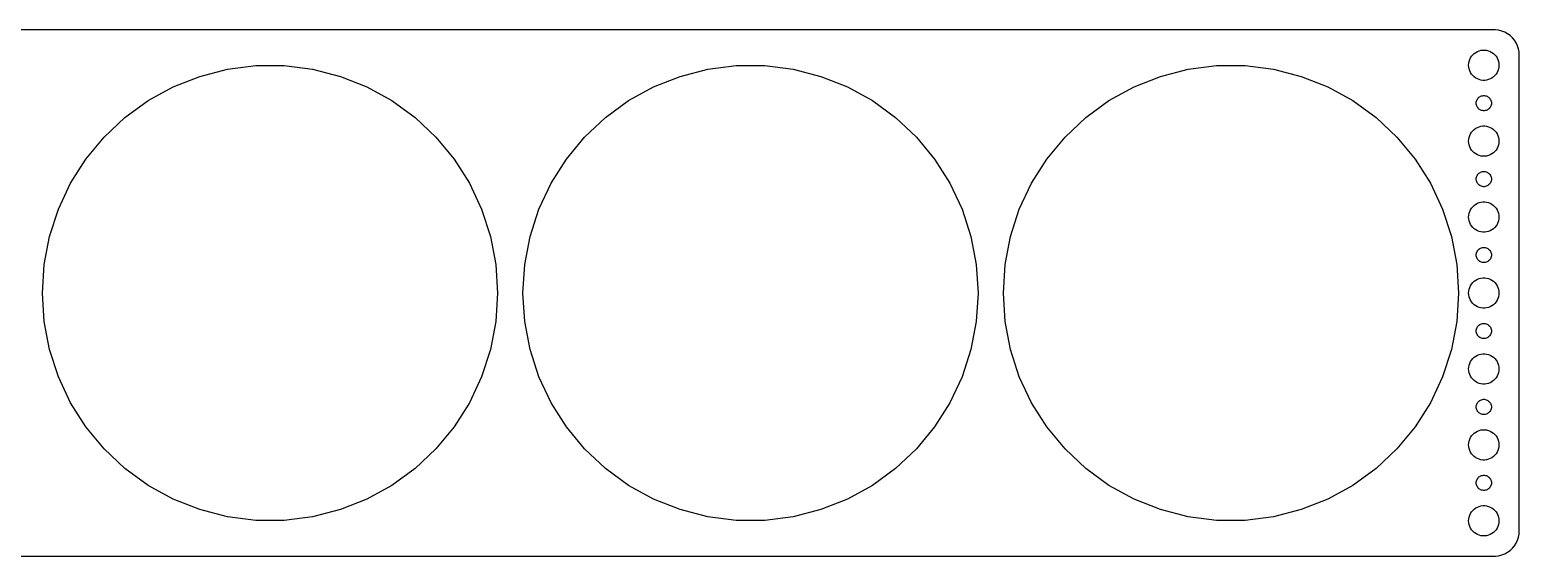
# Model space of a CAD drawing. Header units: metres. Extents: x -247 to 247, y -52 to 52.
# Drawn here: x -47.5 to 247, y -52 to 52 of the extents above; entities that cross this region are included whole.
import ezdxf

# ---------------------------------------------------------------- set-up
doc = ezdxf.new("R2010")
doc.units = ezdxf.units.M

msp = doc.modelspace()

# ---------------------------------------------------------------- linework, layer by layer
for p, q in [((242.314, 51.9901), (-242.314, 51.9901)), ((242.937, 51.9114), (242.314, 51.9901)), ((243.545, 51.7553), (242.937, 51.9114)), ((244.129, 51.5241), (243.545, 51.7553)), ((244.679, 51.2216), (244.129, 51.5241)), ((245.187, 50.8526), (244.679, 51.2216)), ((245.645, 50.4227), (245.187, 50.8526)), ((246.045, 49.9389), (245.645, 50.4227)), ((237.813, 47.0536), (238.088, 47.3115)), ((238.088, 47.3115), (238.393, 47.533)), ((238.393, 47.533), (238.723, 47.7145)), ((238.723, 47.7145), (239.073, 47.8532)), ((239.073, 47.8532), (239.438, 47.9469)), ((239.438, 47.9469), (239.812, 47.9941)), ((239.812, 47.9941), (240.188, 47.9941)), ((240.188, 47.9941), (240.562, 47.9469)), ((240.562, 47.9469), (240.927, 47.8532)), ((240.927, 47.8532), (241.277, 47.7145)), ((241.277, 47.7145), (241.607, 47.533)), ((241.607, 47.533), (241.912, 47.3115)), ((241.912, 47.3115), (242.187, 47.0536)), ((246.382, 49.4088), (246.045, 49.9389)), ((246.649, 48.8406), (246.382, 49.4088)), ((246.843, 48.2434), (246.649, 48.8406)), ((246.961, 47.6267), (246.843, 48.2434)), ((247, 47), (246.961, 47.6267)), ((-13.9058, 42.7975), (-8.43214, 44.2029)), ((-8.43214, 44.2029), (-2.82556, 44.9112)), ((-2.82556, 44.9112), (2.82556, 44.9112)), ((2.82556, 44.9112), (8.43214, 44.2029)), ((8.43214, 44.2029), (13.9058, 42.7975)), ((81.0942, 42.7975), (86.5678, 44.2029)), ((86.5678, 44.2029), (92.1744, 44.9112)), ((92.1744, 44.9112), (97.8256, 44.9112)), ((97.8256, 44.9112), (103.432, 44.2029)), ((103.432, 44.2029), (108.906, 42.7975)), ((176.094, 42.7975), (181.568, 44.2029)), ((181.568, 44.2029), (187.174, 44.9112)), ((187.174, 44.9112), (192.826, 44.9112)), ((192.826, 44.9112), (198.432, 44.2029)), ((198.432, 44.2029), (203.906, 42.7975)), ((237, 45), (237.024, 45.376)), ((237.024, 44.624), (237, 45)), ((237.024, 45.376), (237.094, 45.7461)), ((237.094, 44.2539), (237.024, 44.624)), ((237.094, 45.7461), (237.211, 46.1044)), ((237.211, 43.8956), (237.094, 44.2539)), ((237.211, 46.1044), (237.371, 46.4453)), ((237.371, 46.4453), (237.573, 46.7634)), ((237.573, 46.7634), (237.813, 47.0536)), ((242.187, 47.0536), (242.427, 46.7634)), ((242.427, 46.7634), (242.629, 46.4453)), ((242.629, 46.4453), (242.789, 46.1044)), ((242.789, 46.1044), (242.906, 45.7461)), ((242.906, 44.2539), (242.789, 43.8956)), ((242.906, 45.7461), (242.976, 45.376)), ((242.976, 44.624), (242.906, 44.2539)), ((242.976, 45.376), (243, 45)), ((243, 45), (242.976, 44.624)), ((247, -47), (247, 47)), ((-19.1601, 40.7172), (-13.9058, 42.7975)), ((13.9058, 42.7975), (19.1601, 40.7172)), ((75.8399, 40.7172), (81.0942, 42.7975)), ((108.906, 42.7975), (114.16, 40.7172)), ((170.84, 40.7172), (176.094, 42.7975)), ((203.906, 42.7975), (209.16, 40.7172)), ((237.371, 43.5547), (237.211, 43.8956)), ((237.573, 43.2366), (237.371, 43.5547)), ((237.813, 42.9464), (237.573, 43.2366)), ((238.088, 42.6885), (237.813, 42.9464)), ((238.393, 42.467), (238.088, 42.6885)), ((238.723, 42.2855), (238.393, 42.467)), ((239.073, 42.1468), (238.723, 42.2855)), ((239.438, 42.0531), (239.073, 42.1468)), ((239.812, 42.0059), (239.438, 42.0531)), ((240.188, 42.0059), (239.812, 42.0059)), ((240.562, 42.0531), (240.188, 42.0059)), ((240.927, 42.1468), (240.562, 42.0531)), ((241.277, 42.2855), (240.927, 42.1468)), ((241.607, 42.467), (241.277, 42.2855)), ((241.912, 42.6885), (241.607, 42.467)), ((242.187, 42.9464), (241.912, 42.6885)), ((242.427, 43.2366), (242.187, 42.9464)), ((242.629, 43.5547), (242.427, 43.2366)), ((242.789, 43.8956), (242.629, 43.5547)), ((-24.1122, 37.9948), (-19.1601, 40.7172)), ((19.1601, 40.7172), (24.1122, 37.9948)), ((70.8878, 37.9948), (75.8399, 40.7172)), ((114.16, 40.7172), (119.112, 37.9948)), ((165.888, 37.9948), (170.84, 40.7172)), ((209.16, 40.7172), (214.112, 37.9948)), ((238.686, 38.2226), (238.786, 38.3817)), ((238.786, 38.3817), (238.907, 38.5268)), ((238.907, 38.5268), (239.044, 38.6558)), ((239.044, 38.6558), (239.196, 38.7665)), ((239.196, 38.7665), (239.361, 38.8572)), ((239.361, 38.8572), (239.536, 38.9266)), ((239.536, 38.9266), (239.719, 38.9734)), ((239.719, 38.9734), (239.906, 38.997)), ((239.906, 38.997), (240.094, 38.997)), ((240.094, 38.997), (240.281, 38.9734)), ((240.281, 38.9734), (240.464, 38.9266)), ((240.464, 38.9266), (240.639, 38.8572)), ((240.639, 38.8572), (240.804, 38.7665)), ((240.804, 38.7665), (240.956, 38.6558)), ((240.956, 38.6558), (241.093, 38.5268)), ((241.093, 38.5268), (241.214, 38.3817)), ((241.214, 38.3817), (241.314, 38.2226)), ((-28.6841, 34.6731), (-24.1122, 37.9948)), ((24.1122, 37.9948), (28.6841, 34.6731)), ((66.3159, 34.6731), (70.8878, 37.9948)), ((119.112, 37.9948), (123.684, 34.6731)), ((161.316, 34.6731), (165.888, 37.9948)), ((214.112, 37.9948), (218.684, 34.6731)), ((238.5, 37.5), (238.512, 37.688)), ((238.512, 37.312), (238.5, 37.5)), ((238.512, 37.688), (238.547, 37.873)), ((238.547, 37.127), (238.512, 37.312)), ((238.547, 37.873), (238.605, 38.0522)), ((238.605, 36.9478), (238.547, 37.127)), ((238.605, 38.0522), (238.686, 38.2226)), ((238.686, 36.7774), (238.605, 36.9478)), ((238.786, 36.6183), (238.686, 36.7774)), ((238.907, 36.4732), (238.786, 36.6183)), ((239.044, 36.3442), (238.907, 36.4732)), ((239.196, 36.2335), (239.044, 36.3442)), ((239.361, 36.1428), (239.196, 36.2335)), ((239.536, 36.0734), (239.361, 36.1428)), ((239.719, 36.0266), (239.536, 36.0734)), ((239.906, 36.003), (239.719, 36.0266)), ((240.094, 36.003), (239.906, 36.003)), ((240.281, 36.0266), (240.094, 36.003)), ((240.464, 36.0734), (240.281, 36.0266)), ((240.639, 36.1428), (240.464, 36.0734)), ((240.804, 36.2335), (240.639, 36.1428)), ((240.956, 36.3442), (240.804, 36.2335)), ((241.093, 36.4732), (240.956, 36.3442)), ((241.214, 36.6183), (241.093, 36.4732)), ((241.314, 36.7774), (241.214, 36.6183)), ((241.314, 38.2226), (241.395, 38.0522)), ((241.395, 36.9478), (241.314, 36.7774)), ((241.395, 38.0522), (241.453, 37.873)), ((241.453, 37.127), (241.395, 36.9478)), ((241.453, 37.873), (241.488, 37.688)), ((241.488, 37.312), (241.453, 37.127)), ((241.488, 37.688), (241.5, 37.5)), ((241.5, 37.5), (241.488, 37.312)), ((-32.8036, 30.8046), (-28.6841, 34.6731)), ((28.6841, 34.6731), (32.8036, 30.8046)), ((62.1964, 30.8046), (66.3159, 34.6731)), ((123.684, 34.6731), (127.804, 30.8046)), ((157.196, 30.8046), (161.316, 34.6731)), ((218.684, 34.6731), (222.804, 30.8046)), ((238.088, 32.3115), (238.393, 32.533)), ((238.393, 32.533), (238.723, 32.7145)), ((238.723, 32.7145), (239.073, 32.8532)), ((239.073, 32.8532), (239.438, 32.9469)), ((239.438, 32.9469), (239.812, 32.9941)), ((239.812, 32.9941), (240.188, 32.9941)), ((240.188, 32.9941), (240.562, 32.9469)), ((240.562, 32.9469), (240.927, 32.8532)), ((240.927, 32.8532), (241.277, 32.7145)), ((241.277, 32.7145), (241.607, 32.533)), ((241.607, 32.533), (241.912, 32.3115)), ((-36.4058, 26.4503), (-32.8036, 30.8046)), ((32.8036, 30.8046), (36.4058, 26.4503)), ((58.5942, 26.4503), (62.1964, 30.8046)), ((127.804, 30.8046), (131.406, 26.4503)), ((153.594, 26.4503), (157.196, 30.8046)), ((222.804, 30.8046), (226.406, 26.4503)), ((237, 30), (237.024, 30.376)), ((237.024, 29.624), (237, 30)), ((237.024, 30.376), (237.094, 30.7461)), ((237.094, 29.2539), (237.024, 29.624)), ((237.094, 30.7461), (237.211, 31.1044)), ((237.211, 31.1044), (237.371, 31.4453)), ((237.371, 31.4453), (237.573, 31.7634)), ((237.573, 31.7634), (237.813, 32.0536)), ((237.813, 32.0536), (238.088, 32.3115)), ((241.912, 32.3115), (242.187, 32.0536)), ((242.187, 32.0536), (242.427, 31.7634)), ((242.427, 31.7634), (242.629, 31.4453)), ((242.629, 31.4453), (242.789, 31.1044)), ((242.789, 31.1044), (242.906, 30.7461)), ((242.906, 30.7461), (242.976, 30.376)), ((242.976, 29.624), (242.906, 29.2539)), ((242.976, 30.376), (243, 30)), ((243, 30), (242.976, 29.624)), ((237.211, 28.8956), (237.094, 29.2539)), ((237.371, 28.5547), (237.211, 28.8956)), ((237.573, 28.2366), (237.371, 28.5547)), ((237.813, 27.9464), (237.573, 28.2366)), ((238.088, 27.6884), (237.813, 27.9464)), ((238.393, 27.467), (238.088, 27.6884)), ((238.723, 27.2855), (238.393, 27.467)), ((239.073, 27.1468), (238.723, 27.2855)), ((239.438, 27.0531), (239.073, 27.1468)), ((239.812, 27.0059), (239.438, 27.0531)), ((240.188, 27.0059), (239.812, 27.0059)), ((240.562, 27.0531), (240.188, 27.0059)), ((240.927, 27.1468), (240.562, 27.0531)), ((241.277, 27.2855), (240.927, 27.1468)), ((241.607, 27.467), (241.277, 27.2855)), ((241.912, 27.6884), (241.607, 27.467)), ((242.187, 27.9464), (241.912, 27.6884)), ((242.427, 28.2366), (242.187, 27.9464)), ((242.629, 28.5547), (242.427, 28.2366)), ((242.789, 28.8956), (242.629, 28.5547)), ((242.906, 29.2539), (242.789, 28.8956)), ((-39.4338, 21.6789), (-36.4058, 26.4503)), ((36.4058, 26.4503), (39.4338, 21.6789)), ((55.5662, 21.6789), (58.5942, 26.4503)), ((131.406, 26.4503), (134.434, 21.6789)), ((150.566, 21.6789), (153.594, 26.4503)), ((226.406, 26.4503), (229.434, 21.6789)), ((238.907, 23.5268), (239.044, 23.6558)), ((239.044, 23.6558), (239.196, 23.7665)), ((239.196, 23.7665), (239.361, 23.8572)), ((239.361, 23.8572), (239.536, 23.9266)), ((239.536, 23.9266), (239.719, 23.9734)), ((239.719, 23.9734), (239.906, 23.997)), ((239.906, 23.997), (240.094, 23.997)), ((240.094, 23.997), (240.281, 23.9734)), ((240.281, 23.9734), (240.464, 23.9266)), ((240.464, 23.9266), (240.639, 23.8572)), ((240.639, 23.8572), (240.804, 23.7665)), ((240.804, 23.7665), (240.956, 23.6558)), ((240.956, 23.6558), (241.093, 23.5268)), ((-41.8399, 16.5656), (-39.4338, 21.6789)), ((39.4338, 21.6789), (41.8399, 16.5656)), ((53.16, 16.5656), (55.5662, 21.6789)), ((134.434, 21.6789), (136.84, 16.5656)), ((148.16, 16.5656), (150.566, 21.6789)), ((229.434, 21.6789), (231.84, 16.5656)), ((238.5, 22.5), (238.512, 22.688)), ((238.512, 22.312), (238.5, 22.5)), ((238.512, 22.688), (238.547, 22.873)), ((238.547, 22.127), (238.512, 22.312)), ((238.547, 22.873), (238.605, 23.0522)), ((238.605, 21.9478), (238.547, 22.127)), ((238.605, 23.0522), (238.686, 23.2226)), ((238.686, 21.7774), (238.605, 21.9478)), ((238.686, 23.2226), (238.786, 23.3817)), ((238.786, 21.6183), (238.686, 21.7774)), ((238.786, 23.3817), (238.907, 23.5268)), ((238.907, 21.4732), (238.786, 21.6183)), ((239.044, 21.3442), (238.907, 21.4732)), ((239.196, 21.2335), (239.044, 21.3442)), ((239.361, 21.1427), (239.196, 21.2335)), ((239.536, 21.0734), (239.361, 21.1427)), ((239.719, 21.0266), (239.536, 21.0734)), ((239.906, 21.003), (239.719, 21.0266)), ((240.094, 21.003), (239.906, 21.003)), ((240.281, 21.0266), (240.094, 21.003)), ((240.464, 21.0734), (240.281, 21.0266)), ((240.639, 21.1427), (240.464, 21.0734)), ((240.804, 21.2335), (240.639, 21.1427)), ((240.956, 21.3442), (240.804, 21.2335)), ((241.093, 21.4732), (240.956, 21.3442)), ((241.093, 23.5268), (241.214, 23.3817)), ((241.214, 21.6183), (241.093, 21.4732)), ((241.214, 23.3817), (241.314, 23.2226)), ((241.314, 21.7774), (241.214, 21.6183)), ((241.314, 23.2226), (241.395, 23.0522)), ((241.395, 21.9478), (241.314, 21.7774)), ((241.395, 23.0522), (241.453, 22.873)), ((241.453, 22.127), (241.395, 21.9478)), ((241.453, 22.873), (241.488, 22.688)), ((241.488, 22.312), (241.453, 22.127)), ((241.488, 22.688), (241.5, 22.5)), ((241.5, 22.5), (241.488, 22.312)), ((238.393, 17.533), (238.723, 17.7145)), ((238.723, 17.7145), (239.073, 17.8532)), ((239.073, 17.8532), (239.438, 17.9469)), ((239.438, 17.9469), (239.812, 17.9941)), ((239.812, 17.9941), (240.188, 17.9941)), ((240.188, 17.9941), (240.562, 17.9469)), ((240.562, 17.9469), (240.927, 17.8532)), ((240.927, 17.8532), (241.277, 17.7145)), ((241.277, 17.7145), (241.607, 17.533)), ((-43.5862, 11.191), (-41.8399, 16.5656)), ((41.8399, 16.5656), (43.5862, 11.191)), ((51.4138, 11.191), (53.16, 16.5656)), ((136.84, 16.5656), (138.586, 11.191)), ((146.414, 11.191), (148.16, 16.5656)), ((231.84, 16.5656), (233.586, 11.191)), ((237, 15), (237.024, 15.376)), ((237.024, 14.624), (237, 15)), ((237.024, 15.376), (237.094, 15.7461)), ((237.094, 15.7461), (237.211, 16.1044)), ((237.211, 16.1044), (237.371, 16.4453)), ((237.371, 16.4453), (237.573, 16.7634)), ((237.573, 16.7634), (237.813, 17.0536)), ((237.813, 17.0536), (238.088, 17.3115)), ((238.088, 17.3115), (238.393, 17.533)), ((241.607, 17.533), (241.912, 17.3115)), ((241.912, 17.3115), (242.187, 17.0536)), ((242.187, 17.0536), (242.427, 16.7634)), ((242.427, 16.7634), (242.629, 16.4453)), ((242.629, 16.4453), (242.789, 16.1044)), ((242.789, 16.1044), (242.906, 15.7461)), ((242.906, 15.7461), (242.976, 15.376)), ((242.976, 15.376), (243, 15)), ((243, 15), (242.976, 14.624)), ((237.094, 14.2539), (237.024, 14.624)), ((237.211, 13.8956), (237.094, 14.2539)), ((237.371, 13.5547), (237.211, 13.8956)), ((237.573, 13.2366), (237.371, 13.5547)), ((237.813, 12.9464), (237.573, 13.2366)), ((238.088, 12.6884), (237.813, 12.9464)), ((238.393, 12.467), (238.088, 12.6884)), ((238.723, 12.2855), (238.393, 12.467)), ((239.073, 12.1468), (238.723, 12.2855)), ((239.438, 12.0531), (239.073, 12.1468)), ((239.812, 12.0059), (239.438, 12.0531)), ((240.188, 12.0059), (239.812, 12.0059)), ((240.562, 12.0531), (240.188, 12.0059)), ((240.927, 12.1468), (240.562, 12.0531)), ((241.277, 12.2855), (240.927, 12.1468)), ((241.607, 12.467), (241.277, 12.2855)), ((241.912, 12.6884), (241.607, 12.467)), ((242.187, 12.9464), (241.912, 12.6884)), ((242.427, 13.2366), (242.187, 12.9464)), ((242.629, 13.5547), (242.427, 13.2366)), ((242.789, 13.8956), (242.629, 13.5547)), ((242.906, 14.2539), (242.789, 13.8956)), ((242.976, 14.624), (242.906, 14.2539)), ((-44.6452, 5.63998), (-43.5862, 11.191)), ((43.5862, 11.191), (44.6452, 5.63998)), ((50.3548, 5.63998), (51.4138, 11.191)), ((138.586, 11.191), (139.645, 5.63998)), ((145.355, 5.63998), (146.414, 11.191)), ((233.586, 11.191), (234.645, 5.63998)), ((239.196, 8.76648), (239.361, 8.85724)), ((239.361, 8.85724), (239.536, 8.92657)), ((239.536, 8.92657), (239.719, 8.97342)), ((239.719, 8.97342), (239.906, 8.99704)), ((239.906, 8.99704), (240.094, 8.99704)), ((240.094, 8.99704), (240.281, 8.97342)), ((240.281, 8.97342), (240.464, 8.92657)), ((240.464, 8.92657), (240.639, 8.85724)), ((240.639, 8.85724), (240.804, 8.76648)), ((238.5, 7.5), (238.512, 7.68799)), ((238.512, 7.312), (238.5, 7.5)), ((238.512, 7.68799), (238.547, 7.87303)), ((238.547, 7.12695), (238.512, 7.312)), ((238.547, 7.87303), (238.605, 8.05219)), ((238.605, 6.9478), (238.547, 7.12695)), ((238.605, 8.05219), (238.686, 8.22263)), ((238.686, 6.77736), (238.605, 6.9478)), ((238.686, 8.22263), (238.786, 8.38167)), ((238.786, 6.61832), (238.686, 6.77736)), ((238.786, 8.38167), (238.907, 8.52681)), ((238.907, 6.47318), (238.786, 6.61832)), ((238.907, 8.52681), (239.044, 8.65576)), ((239.044, 6.34422), (238.907, 6.47318)), ((239.044, 8.65576), (239.196, 8.76648)), ((239.196, 6.23351), (239.044, 6.34422)), ((239.361, 6.14275), (239.196, 6.23351)), ((239.536, 6.07341), (239.361, 6.14275)), ((239.719, 6.02657), (239.536, 6.07341)), ((239.906, 6.00294), (239.719, 6.02657)), ((240.094, 6.00294), (239.906, 6.00294)), ((240.281, 6.02657), (240.094, 6.00294)), ((240.464, 6.07341), (240.281, 6.02657)), ((240.639, 6.14275), (240.464, 6.07341)), ((240.804, 6.23351), (240.639, 6.14275)), ((240.804, 8.76648), (240.956, 8.65576)), ((240.956, 6.34422), (240.804, 6.23351)), ((240.956, 8.65576), (241.093, 8.52681)), ((241.093, 6.47318), (240.956, 6.34422)), ((241.093, 8.52681), (241.214, 8.38167)), ((241.214, 6.61832), (241.093, 6.47318)), ((241.214, 8.38167), (241.314, 8.22263)), ((241.314, 6.77736), (241.214, 6.61832)), ((241.314, 8.22263), (241.395, 8.05219)), ((241.395, 6.9478), (241.314, 6.77736)), ((241.395, 8.05219), (241.453, 7.87303)), ((241.453, 7.12695), (241.395, 6.9478)), ((241.453, 7.87303), (241.488, 7.68799)), ((241.488, 7.312), (241.453, 7.12695)), ((241.488, 7.68799), (241.5, 7.5)), ((241.5, 7.5), (241.488, 7.312)), ((-45, 0), (-44.6452, 5.63998)), ((44.6452, 5.63998), (45, 0)), ((50, 0), (50.3548, 5.63998)), ((139.645, 5.63998), (140, 0)), ((145, 0), (145.355, 5.63998)), ((234.645, 5.63998), (235, 0)), ((239.073, 2.85316), (239.438, 2.94685)), ((239.438, 2.94685), (239.812, 2.99408)), ((239.812, 2.99408), (240.188, 2.99408)), ((240.188, 2.99408), (240.562, 2.94685)), ((240.562, 2.94685), (240.927, 2.85316)), ((-44.6452, -5.63998), (-45, 0)), ((45, 0), (44.6452, -5.63998)), ((50.3548, -5.63998), (50, 0)), ((140, 0), (139.645, -5.63998)), ((145.355, -5.63998), (145, 0)), ((235, 0), (234.645, -5.63998)), ((237, 0), (237.024, 0.37599)), ((237.024, -0.37599), (237, 0)), ((237.024, 0.37599), (237.094, 0.74606)), ((237.094, 0.74606), (237.211, 1.10437)), ((237.211, 1.10437), (237.371, 1.44525)), ((237.371, 1.44525), (237.573, 1.76335)), ((237.573, 1.76335), (237.813, 2.05363)), ((237.813, 2.05363), (238.088, 2.31154)), ((238.088, 2.31154), (238.393, 2.53297)), ((238.393, 2.53297), (238.723, 2.71448)), ((238.723, 2.71448), (239.073, 2.85316)), ((240.927, 2.85316), (241.277, 2.71448)), ((241.277, 2.71448), (241.607, 2.53297)), ((241.607, 2.53297), (241.912, 2.31154)), ((241.912, 2.31154), (242.187, 2.05363)), ((242.187, 2.05363), (242.427, 1.76335)), ((242.427, 1.76335), (242.629, 1.44525)), ((242.629, 1.44525), (242.789, 1.10437)), ((242.789, 1.10437), (242.906, 0.74606)), ((242.906, 0.74606), (242.976, 0.37599)), ((242.976, 0.37599), (243, 0)), ((243, 0), (242.976, -0.37599)), ((237.094, -0.74606), (237.024, -0.37599)), ((237.211, -1.10437), (237.094, -0.74606)), ((237.371, -1.44525), (237.211, -1.10437)), ((237.573, -1.76335), (237.371, -1.44525)), ((237.813, -2.05363), (237.573, -1.76335)), ((238.088, -2.31154), (237.813, -2.05363)), ((238.393, -2.53297), (238.088, -2.31154)), ((238.723, -2.71448), (238.393, -2.53297)), ((239.073, -2.85316), (238.723, -2.71448)), ((239.438, -2.94685), (239.073, -2.85316)), ((240.927, -2.85316), (240.562, -2.94685)), ((241.277, -2.71448), (240.927, -2.85316)), ((241.607, -2.53297), (241.277, -2.71448)), ((241.912, -2.31154), (241.607, -2.53297)), ((242.187, -2.05363), (241.912, -2.31154)), ((242.427, -1.76335), (242.187, -2.05363)), ((242.629, -1.44525), (242.427, -1.76335)), ((242.789, -1.10437), (242.629, -1.44525)), ((242.906, -0.74606), (242.789, -1.10437)), ((242.976, -0.37599), (242.906, -0.74606)), ((-43.5862, -11.191), (-44.6452, -5.63998)), ((44.6452, -5.63998), (43.5862, -11.191)), ((51.4138, -11.191), (50.3548, -5.63998)), ((139.645, -5.63998), (138.586, -11.191)), ((146.414, -11.191), (145.355, -5.63998)), ((234.645, -5.63998), (233.586, -11.191)), ((239.812, -2.99408), (239.438, -2.94685)), ((240.188, -2.99408), (239.812, -2.99408)), ((240.562, -2.94685), (240.188, -2.99408)), ((238.5, -7.5), (238.512, -7.312)), ((238.512, -7.68799), (238.5, -7.5)), ((238.512, -7.312), (238.547, -7.12695)), ((238.547, -7.87303), (238.512, -7.68799)), ((238.547, -7.12695), (238.605, -6.9478)), ((238.605, -8.05219), (238.547, -7.87303)), ((238.605, -6.9478), (238.686, -6.77736)), ((238.686, -8.22263), (238.605, -8.05219)), ((238.686, -6.77736), (238.786, -6.61832)), ((238.786, -8.38167), (238.686, -8.22263)), ((238.786, -6.61832), (238.907, -6.47318)), ((238.907, -8.52681), (238.786, -8.38167)), ((238.907, -6.47318), (239.044, -6.34422)), ((239.044, -8.65576), (238.907, -8.52681)), ((239.044, -6.34422), (239.196, -6.23351)), ((239.196, -8.76648), (239.044, -8.65576)), ((239.196, -6.23351), (239.361, -6.14275)), ((239.361, -8.85724), (239.196, -8.76648)), ((239.361, -6.14275), (239.536, -6.07341)), ((239.536, -6.07341), (239.719, -6.02657)), ((239.719, -6.02657), (239.906, -6.00294)), ((239.906, -6.00294), (240.094, -6.00294)), ((240.094, -6.00294), (240.281, -6.02657)), ((240.281, -6.02657), (240.464, -6.07341)), ((240.464, -6.07341), (240.639, -6.14275)), ((240.639, -6.14275), (240.804, -6.23351)), ((240.804, -8.76648), (240.639, -8.85724)), ((240.804, -6.23351), (240.956, -6.34422)), ((240.956, -8.65576), (240.804, -8.76648)), ((240.956, -6.34422), (241.093, -6.47318)), ((241.093, -8.52681), (240.956, -8.65576)), ((241.093, -6.47318), (241.214, -6.61832)), ((241.214, -8.38167), (241.093, -8.52681)), ((241.214, -6.61832), (241.314, -6.77736)), ((241.314, -8.22263), (241.214, -8.38167)), ((241.314, -6.77736), (241.395, -6.9478)), ((241.395, -8.05219), (241.314, -8.22263)), ((241.395, -6.9478), (241.453, -7.12695)), ((241.453, -7.87303), (241.395, -8.05219)), ((241.453, -7.12695), (241.488, -7.312)), ((241.488, -7.68799), (241.453, -7.87303)), ((241.488, -7.312), (241.5, -7.5)), ((241.5, -7.5), (241.488, -7.68799)), ((-41.8399, -16.5656), (-43.5862, -11.191)), ((43.5862, -11.191), (41.8399, -16.5656)), ((53.16, -16.5656), (51.4138, -11.191)), ((138.586, -11.191), (136.84, -16.5656)), ((148.16, -16.5656), (146.414, -11.191)), ((233.586, -11.191), (231.84, -16.5656)), ((239.536, -8.92657), (239.361, -8.85724)), ((239.719, -8.97342), (239.536, -8.92657)), ((239.906, -8.99704), (239.719, -8.97342)), ((240.094, -8.99704), (239.906, -8.99704)), ((240.281, -8.97342), (240.094, -8.99704)), ((240.464, -8.92657), (240.281, -8.97342)), ((240.639, -8.85724), (240.464, -8.92657)), ((237, -15), (237.024, -14.624)), ((237.024, -14.624), (237.094, -14.2539)), ((237.094, -14.2539), (237.211, -13.8956)), ((237.211, -13.8956), (237.371, -13.5547)), ((237.371, -13.5547), (237.573, -13.2366)), ((237.573, -13.2366), (237.813, -12.9464)), ((237.813, -12.9464), (238.088, -12.6884)), ((238.088, -12.6884), (238.393, -12.467)), ((238.393, -12.467), (238.723, -12.2855)), ((238.723, -12.2855), (239.073, -12.1468)), ((239.073, -12.1468), (239.438, -12.0531)), ((239.438, -12.0531), (239.812, -12.0059)), ((239.812, -12.0059), (240.188, -12.0059)), ((240.188, -12.0059), (240.562, -12.0531)), ((240.562, -12.0531), (240.927, -12.1468)), ((240.927, -12.1468), (241.277, -12.2855)), ((241.277, -12.2855), (241.607, -12.467)), ((241.607, -12.467), (241.912, -12.6884)), ((241.912, -12.6884), (242.187, -12.9464)), ((242.187, -12.9464), (242.427, -13.2366)), ((242.427, -13.2366), (242.629, -13.5547)), ((242.629, -13.5547), (242.789, -13.8956)), ((242.789, -13.8956), (242.906, -14.2539)), ((242.906, -14.2539), (242.976, -14.624)), ((242.976, -14.624), (243, -15)), ((-39.4338, -21.6789), (-41.8399, -16.5656)), ((41.8399, -16.5656), (39.4338, -21.6789)), ((55.5662, -21.6789), (53.16, -16.5656)), ((136.84, -16.5656), (134.434, -21.6789)), ((150.566, -21.6789), (148.16, -16.5656)), ((231.84, -16.5656), (229.434, -21.6789)), ((237.024, -15.376), (237, -15)), ((237.094, -15.7461), (237.024, -15.376)), ((237.211, -16.1044), (237.094, -15.7461)), ((237.371, -16.4453), (237.211, -16.1044)), ((237.573, -16.7634), (237.371, -16.4453)), ((237.813, -17.0536), (237.573, -16.7634)), ((238.088, -17.3115), (237.813, -17.0536)), ((238.393, -17.533), (238.088, -17.3115)), ((238.723, -17.7145), (238.393, -17.533)), ((241.607, -17.533), (241.277, -17.7145)), ((241.912, -17.3115), (241.607, -17.533)), ((242.187, -17.0536), (241.912, -17.3115)), ((242.427, -16.7634), (242.187, -17.0536)), ((242.629, -16.4453), (242.427, -16.7634)), ((242.789, -16.1044), (242.629, -16.4453)), ((242.906, -15.7461), (242.789, -16.1044)), ((242.976, -15.376), (242.906, -15.7461)), ((243, -15), (242.976, -15.376)), ((239.073, -17.8532), (238.723, -17.7145)), ((239.438, -17.9469), (239.073, -17.8532)), ((239.812, -17.9941), (239.438, -17.9469)), ((240.188, -17.9941), (239.812, -17.9941)), ((240.562, -17.9469), (240.188, -17.9941)), ((240.927, -17.8532), (240.562, -17.9469)), ((241.277, -17.7145), (240.927, -17.8532)), ((-36.4058, -26.4503), (-39.4338, -21.6789)), ((39.4338, -21.6789), (36.4058, -26.4503)), ((58.5942, -26.4503), (55.5662, -21.6789)), ((134.434, -21.6789), (131.406, -26.4503)), ((153.594, -26.4503), (150.566, -21.6789)), ((229.434, -21.6789), (226.406, -26.4503)), ((238.5, -22.5), (238.512, -22.312)), ((238.512, -22.688), (238.5, -22.5)), ((238.512, -22.312), (238.547, -22.127)), ((238.547, -22.873), (238.512, -22.688)), ((238.547, -22.127), (238.605, -21.9478)), ((238.605, -23.0522), (238.547, -22.873)), ((238.605, -21.9478), (238.686, -21.7774)), ((238.686, -23.2226), (238.605, -23.0522)), ((238.686, -21.7774), (238.786, -21.6183)), ((238.786, -23.3817), (238.686, -23.2226)), ((238.786, -21.6183), (238.907, -21.4732)), ((238.907, -23.5268), (238.786, -23.3817)), ((238.907, -21.4732), (239.044, -21.3442)), ((239.044, -23.6558), (238.907, -23.5268)), ((239.044, -21.3442), (239.196, -21.2335)), ((239.196, -21.2335), (239.361, -21.1427)), ((239.361, -21.1427), (239.536, -21.0734)), ((239.536, -21.0734), (239.719, -21.0266)), ((239.719, -21.0266), (239.906, -21.003)), ((239.906, -21.003), (240.094, -21.003)), ((240.094, -21.003), (240.281, -21.0266)), ((240.281, -21.0266), (240.464, -21.0734)), ((240.464, -21.0734), (240.639, -21.1427)), ((240.639, -21.1427), (240.804, -21.2335)), ((240.804, -21.2335), (240.956, -21.3442)), ((240.956, -21.3442), (241.093, -21.4732)), ((241.093, -23.5268), (240.956, -23.6558)), ((241.093, -21.4732), (241.214, -21.6183)), ((241.214, -23.3817), (241.093, -23.5268)), ((241.214, -21.6183), (241.314, -21.7774)), ((241.314, -23.2226), (241.214, -23.3817)), ((241.314, -21.7774), (241.395, -21.9478)), ((241.395, -23.0522), (241.314, -23.2226)), ((241.395, -21.9478), (241.453, -22.127)), ((241.453, -22.873), (241.395, -23.0522)), ((241.453, -22.127), (241.488, -22.312)), ((241.488, -22.688), (241.453, -22.873)), ((241.488, -22.312), (241.5, -22.5)), ((241.5, -22.5), (241.488, -22.688)), ((-32.8036, -30.8046), (-36.4058, -26.4503)), ((36.4058, -26.4503), (32.8036, -30.8046)), ((62.1964, -30.8046), (58.5942, -26.4503)), ((131.406, -26.4503), (127.804, -30.8046)), ((157.196, -30.8046), (153.594, -26.4503)), ((226.406, -26.4503), (222.804, -30.8046)), ((239.196, -23.7665), (239.044, -23.6558)), ((239.361, -23.8572), (239.196, -23.7665)), ((239.536, -23.9266), (239.361, -23.8572)), ((239.719, -23.9734), (239.536, -23.9266)), ((239.906, -23.997), (239.719, -23.9734)), ((240.094, -23.997), (239.906, -23.997)), ((240.281, -23.9734), (240.094, -23.997)), ((240.464, -23.9266), (240.281, -23.9734)), ((240.639, -23.8572), (240.464, -23.9266)), ((240.804, -23.7665), (240.639, -23.8572)), ((240.956, -23.6558), (240.804, -23.7665)), ((237.024, -29.624), (237.094, -29.2539)), ((237.094, -29.2539), (237.211, -28.8956)), ((237.211, -28.8956), (237.371, -28.5547)), ((237.371, -28.5547), (237.573, -28.2366)), ((237.573, -28.2366), (237.813, -27.9464)), ((237.813, -27.9464), (238.088, -27.6884)), ((238.088, -27.6884), (238.393, -27.467)), ((238.393, -27.467), (238.723, -27.2855)), ((238.723, -27.2855), (239.073, -27.1468)), ((239.073, -27.1468), (239.438, -27.0531)), ((239.438, -27.0531), (239.812, -27.0059)), ((239.812, -27.0059), (240.188, -27.0059)), ((240.188, -27.0059), (240.562, -27.0531)), ((240.562, -27.0531), (240.927, -27.1468)), ((240.927, -27.1468), (241.277, -27.2855)), ((241.277, -27.2855), (241.607, -27.467)), ((241.607, -27.467), (241.912, -27.6884)), ((241.912, -27.6884), (242.187, -27.9464)), ((242.187, -27.9464), (242.427, -28.2366)), ((242.427, -28.2366), (242.629, -28.5547)), ((242.629, -28.5547), (242.789, -28.8956)), ((242.789, -28.8956), (242.906, -29.2539)), ((242.906, -29.2539), (242.976, -29.624)), ((-28.6841, -34.6731), (-32.8036, -30.8046)), ((32.8036, -30.8046), (28.6841, -34.6731)), ((66.3159, -34.6731), (62.1964, -30.8046)), ((127.804, -30.8046), (123.684, -34.6731)), ((161.316, -34.6731), (157.196, -30.8046)), ((222.804, -30.8046), (218.684, -34.6731)), ((237, -30), (237.024, -29.624)), ((237.024, -30.376), (237, -30)), ((237.094, -30.7461), (237.024, -30.376)), ((237.211, -31.1044), (237.094, -30.7461)), ((237.371, -31.4453), (237.211, -31.1044)), ((237.573, -31.7634), (237.371, -31.4453)), ((237.813, -32.0536), (237.573, -31.7634)), ((238.088, -32.3115), (237.813, -32.0536)), ((238.393, -32.533), (238.088, -32.3115)), ((241.912, -32.3115), (241.607, -32.533)), ((242.187, -32.0536), (241.912, -32.3115)), ((242.427, -31.7634), (242.187, -32.0536)), ((242.629, -31.4453), (242.427, -31.7634)), ((242.789, -31.1044), (242.629, -31.4453)), ((242.906, -30.7461), (242.789, -31.1044)), ((242.976, -30.376), (242.906, -30.7461)), ((242.976, -29.624), (243, -30)), ((243, -30), (242.976, -30.376)), ((-24.1122, -37.9948), (-28.6841, -34.6731)), ((28.6841, -34.6731), (24.1122, -37.9948)), ((70.8878, -37.9948), (66.3159, -34.6731)), ((123.684, -34.6731), (119.112, -37.9948)), ((165.888, -37.9948), (161.316, -34.6731)), ((218.684, -34.6731), (214.112, -37.9948)), ((238.723, -32.7145), (238.393, -32.533)), ((239.073, -32.8532), (238.723, -32.7145)), ((239.438, -32.9469), (239.073, -32.8532)), ((239.812, -32.9941), (239.438, -32.9469)), ((240.188, -32.9941), (239.812, -32.9941)), ((240.562, -32.9469), (240.188, -32.9941)), ((240.927, -32.8532), (240.562, -32.9469)), ((241.277, -32.7145), (240.927, -32.8532)), ((241.607, -32.533), (241.277, -32.7145)), ((-19.1601, -40.7172), (-24.1122, -37.9948)), ((24.1122, -37.9948), (19.1601, -40.7172)), ((75.8399, -40.7172), (70.8878, -37.9948)), ((119.112, -37.9948), (114.16, -40.7172)), ((170.84, -40.7172), (165.888, -37.9948)), ((214.112, -37.9948), (209.16, -40.7172)), ((238.5, -37.5), (238.512, -37.312)), ((238.512, -37.688), (238.5, -37.5)), ((238.512, -37.312), (238.547, -37.127)), ((238.547, -37.873), (238.512, -37.688)), ((238.547, -37.127), (238.605, -36.9478)), ((238.605, -38.0522), (238.547, -37.873)), ((238.605, -36.9478), (238.686, -36.7774)), ((238.686, -38.2226), (238.605, -38.0522)), ((238.686, -36.7774), (238.786, -36.6183)), ((238.786, -38.3817), (238.686, -38.2226)), ((238.786, -36.6183), (238.907, -36.4732)), ((238.907, -36.4732), (239.044, -36.3442)), ((239.044, -36.3442), (239.196, -36.2335)), ((239.196, -36.2335), (239.361, -36.1428)), ((239.361, -36.1428), (239.536, -36.0734)), ((239.536, -36.0734), (239.719, -36.0266)), ((239.719, -36.0266), (239.906, -36.003)), ((239.906, -36.003), (240.094, -36.003)), ((240.094, -36.003), (240.281, -36.0266)), ((240.281, -36.0266), (240.464, -36.0734)), ((240.464, -36.0734), (240.639, -36.1428)), ((240.639, -36.1428), (240.804, -36.2335)), ((240.804, -36.2335), (240.956, -36.3442)), ((240.956, -36.3442), (241.093, -36.4732)), ((241.093, -36.4732), (241.214, -36.6183)), ((241.214, -36.6183), (241.314, -36.7774)), ((241.314, -38.2226), (241.214, -38.3817)), ((241.314, -36.7774), (241.395, -36.9478)), ((241.395, -38.0522), (241.314, -38.2226)), ((241.395, -36.9478), (241.453, -37.127)), ((241.453, -37.873), (241.395, -38.0522)), ((241.453, -37.127), (241.488, -37.312)), ((241.488, -37.688), (241.453, -37.873)), ((241.488, -37.312), (241.5, -37.5)), ((241.5, -37.5), (241.488, -37.688)), ((-13.9058, -42.7975), (-19.1601, -40.7172)), ((19.1601, -40.7172), (13.9058, -42.7975)), ((81.0942, -42.7975), (75.8399, -40.7172)), ((114.16, -40.7172), (108.906, -42.7975)), ((176.094, -42.7975), (170.84, -40.7172)), ((209.16, -40.7172), (203.906, -42.7975)), ((238.907, -38.5268), (238.786, -38.3817)), ((239.044, -38.6558), (238.907, -38.5268)), ((239.196, -38.7665), (239.044, -38.6558)), ((239.361, -38.8572), (239.196, -38.7665)), ((239.536, -38.9266), (239.361, -38.8572)), ((239.719, -38.9734), (239.536, -38.9266)), ((239.906, -38.997), (239.719, -38.9734)), ((240.094, -38.997), (239.906, -38.997)), ((240.281, -38.9734), (240.094, -38.997)), ((240.464, -38.9266), (240.281, -38.9734)), ((240.639, -38.8572), (240.464, -38.9266)), ((240.804, -38.7665), (240.639, -38.8572)), ((240.956, -38.6558), (240.804, -38.7665)), ((241.093, -38.5268), (240.956, -38.6558)), ((241.214, -38.3817), (241.093, -38.5268)), ((-8.43214, -44.2029), (-13.9058, -42.7975)), ((13.9058, -42.7975), (8.43214, -44.2029)), ((86.5678, -44.2029), (81.0942, -42.7975)), ((108.906, -42.7975), (103.432, -44.2029)), ((181.568, -44.2029), (176.094, -42.7975)), ((203.906, -42.7975), (198.432, -44.2029)), ((237.094, -44.2539), (237.211, -43.8956)), ((237.211, -43.8956), (237.371, -43.5547)), ((237.371, -43.5547), (237.573, -43.2366)), ((237.573, -43.2366), (237.813, -42.9464)), ((237.813, -42.9464), (238.088, -42.6885)), ((238.088, -42.6885), (238.393, -42.467)), ((238.393, -42.467), (238.723, -42.2855)), ((238.723, -42.2855), (239.073, -42.1468)), ((239.073, -42.1468), (239.438, -42.0531)), ((239.438, -42.0531), (239.812, -42.0059)), ((239.812, -42.0059), (240.188, -42.0059)), ((240.188, -42.0059), (240.562, -42.0531)), ((240.562, -42.0531), (240.927, -42.1468)), ((240.927, -42.1468), (241.277, -42.2855)), ((241.277, -42.2855), (241.607, -42.467)), ((241.607, -42.467), (241.912, -42.6885)), ((241.912, -42.6885), (242.187, -42.9464)), ((242.187, -42.9464), (242.427, -43.2366)), ((242.427, -43.2366), (242.629, -43.5547)), ((242.629, -43.5547), (242.789, -43.8956)), ((242.789, -43.8956), (242.906, -44.2539)), ((-2.82556, -44.9112), (-8.43214, -44.2029)), ((2.82556, -44.9112), (-2.82556, -44.9112)), ((8.43214, -44.2029), (2.82556, -44.9112)), ((92.1744, -44.9112), (86.5678, -44.2029)), ((97.8256, -44.9112), (92.1744, -44.9112)), ((103.432, -44.2029), (97.8256, -44.9112)), ((187.174, -44.9112), (181.568, -44.2029)), ((192.826, -44.9112), (187.174, -44.9112)), ((198.432, -44.2029), (192.826, -44.9112)), ((237, -45), (237.024, -44.624)), ((237.024, -45.376), (237, -45)), ((237.024, -44.624), (237.094, -44.2539)), ((237.094, -45.7461), (237.024, -45.376)), ((237.211, -46.1044), (237.094, -45.7461)), ((237.371, -46.4453), (237.211, -46.1044)), ((237.573, -46.7634), (237.371, -46.4453)), ((237.813, -47.0536), (237.573, -46.7634)), ((238.088, -47.3115), (237.813, -47.0536)), ((242.187, -47.0536), (241.912, -47.3115)), ((242.427, -46.7634), (242.187, -47.0536)), ((242.629, -46.4453), (242.427, -46.7634)), ((242.789, -46.1044), (242.629, -46.4453)), ((242.906, -45.7461), (242.789, -46.1044)), ((242.906, -44.2539), (242.976, -44.624)), ((242.976, -45.376), (242.906, -45.7461)), ((242.976, -44.624), (243, -45)), ((243, -45), (242.976, -45.376)), ((246.961, -47.6267), (247, -47)), ((238.393, -47.533), (238.088, -47.3115)), ((238.723, -47.7145), (238.393, -47.533)), ((239.073, -47.8532), (238.723, -47.7145)), ((239.438, -47.9469), (239.073, -47.8532)), ((239.812, -47.9941), (239.438, -47.9469)), ((240.188, -47.9941), (239.812, -47.9941)), ((240.562, -47.9469), (240.188, -47.9941)), ((240.927, -47.8532), (240.562, -47.9469)), ((241.277, -47.7145), (240.927, -47.8532)), ((241.607, -47.533), (241.277, -47.7145)), ((241.912, -47.3115), (241.607, -47.533)), ((245.645, -50.4227), (246.045, -49.9389)), ((246.045, -49.9389), (246.382, -49.4088)), ((246.382, -49.4088), (246.649, -48.8406)), ((246.649, -48.8406), (246.843, -48.2434)), ((246.843, -48.2434), (246.961, -47.6267)), ((-242.314, -51.9901), (242.314, -51.9901)), ((242.314, -51.9901), (242.937, -51.9114)), ((242.937, -51.9114), (243.545, -51.7553)), ((243.545, -51.7553), (244.129, -51.5241)), ((244.129, -51.5241), (244.679, -51.2216)), ((244.679, -51.2216), (245.187, -50.8526)), ((245.187, -50.8526), (245.645, -50.4227))]:
    msp.add_line(p, q)

doc.saveas('drawing.dxf')
